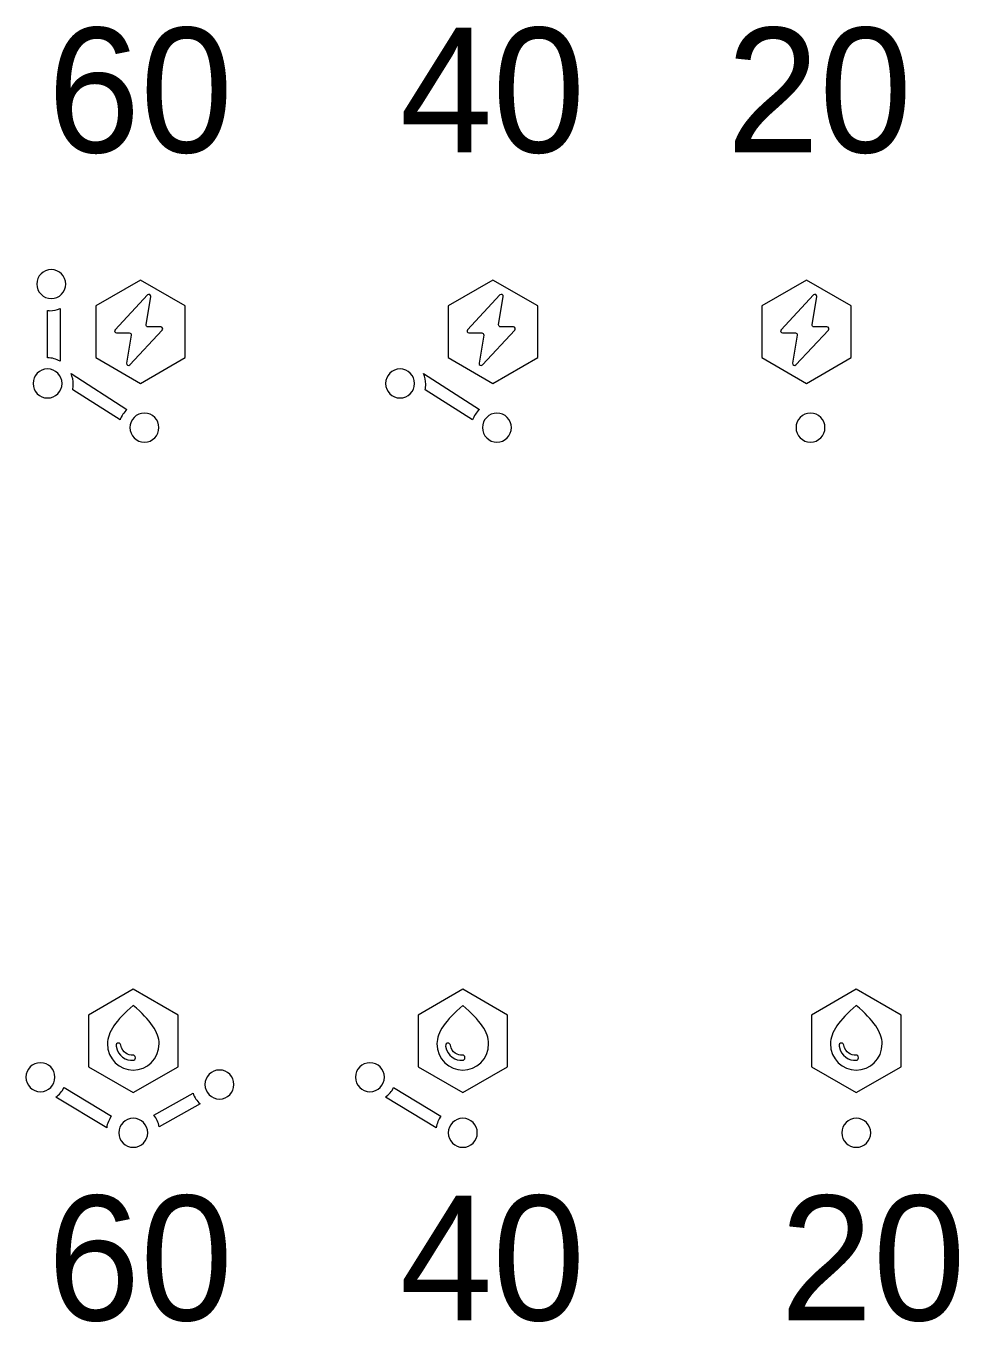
# Model space of a CAD drawing. Header units: millimetres. Extents: x -366 to 289, y -244 to 75.
# Drawn here: x -221.2 to -184.1, y -243.6 to -192.1 of the extents above; entities that cross this region are included whole.
import ezdxf

# ---------------------------------------------------------------- set-up
doc = ezdxf.new("R2010")
doc.units = ezdxf.units.MM
doc.header["$MEASUREMENT"] = 0
doc.layers.add('_U+56FE_U+5C42 1', color=7, linetype='Continuous')

# ---------------------------------------------------------------- blocks, each defined once
blk = doc.blocks.new('block 73')
at = {"layer": '_U+56FE_U+5C42 1', "lineweight": 0}
blk.add_lwpolyline([(-216.891, -230.378), (-218.67, -231.405), (-218.67, -233.461), (-216.891, -234.488), (-215.112, -233.461), (-215.112, -231.405), (-216.891, -230.378)], dxfattribs=at)
for points, knots in [([(-216.891, -233.589), (-217.431, -233.589), (-217.919, -233.176), (-217.919, -232.536), (-217.919, -232.11), (-217.576, -231.605), (-216.891, -231.02), (-216.207, -231.605), (-215.864, -232.11), (-215.864, -232.536), (-215.864, -233.176), (-216.352, -233.589), (-216.891, -233.589)], [0, 0, 0, 0, 1, 1, 1, 2, 2, 2, 3, 3, 3, 4, 4, 4, 4]), ([(-216.806, -233.1), (-216.806, -233.155), (-216.848, -233.2), (-216.899, -233.203), (-217.177, -233.221), (-217.501, -233.053), (-217.575, -232.638), (-217.579, -232.608), (-217.571, -232.578), (-217.553, -232.555), (-217.534, -232.532), (-217.507, -232.519), (-217.479, -232.519), (-217.43, -232.519), (-217.392, -232.555), (-217.382, -232.604), (-217.329, -232.908), (-217.085, -233.012), (-216.909, -232.997), (-216.853, -232.994), (-216.806, -233.041), (-216.806, -233.1)], [0, 0, 0, 0, 1, 1, 1, 2, 2, 2, 3, 3, 3, 4, 4, 4, 5, 5, 5, 6, 6, 6, 7, 7, 7, 7])]:
    blk.add_open_spline(points, degree=3, knots=knots, dxfattribs=at)
blk = doc.blocks.new('block 74')
at = {"layer": '_U+56FE_U+5C42 1', "lineweight": 0}
blk.add_lwpolyline([(-216.891, -230.378), (-218.67, -231.405), (-218.67, -233.461), (-216.891, -234.488), (-215.112, -233.461), (-215.112, -231.405), (-216.891, -230.378)], dxfattribs=at)
for points, knots in [([(-216.891, -233.589), (-217.431, -233.589), (-217.919, -233.176), (-217.919, -232.536), (-217.919, -232.11), (-217.576, -231.605), (-216.891, -231.02), (-216.207, -231.605), (-215.864, -232.11), (-215.864, -232.536), (-215.864, -233.176), (-216.352, -233.589), (-216.891, -233.589)], [0, 0, 0, 0, 1, 1, 1, 2, 2, 2, 3, 3, 3, 4, 4, 4, 4]), ([(-216.806, -233.1), (-216.806, -233.155), (-216.848, -233.2), (-216.899, -233.203), (-217.177, -233.221), (-217.501, -233.053), (-217.575, -232.638), (-217.579, -232.608), (-217.571, -232.578), (-217.553, -232.555), (-217.534, -232.532), (-217.507, -232.519), (-217.479, -232.519), (-217.43, -232.519), (-217.392, -232.555), (-217.382, -232.604), (-217.329, -232.908), (-217.085, -233.012), (-216.909, -232.997), (-216.853, -232.994), (-216.806, -233.041), (-216.806, -233.1)], [0, 0, 0, 0, 1, 1, 1, 2, 2, 2, 3, 3, 3, 4, 4, 4, 5, 5, 5, 6, 6, 6, 7, 7, 7, 7])]:
    blk.add_open_spline(points, degree=3, knots=knots, dxfattribs=at)
blk = doc.blocks.new('block 72')
at = {"layer": '_U+56FE_U+5C42 1'}
for name in ['block 73', 'block 74']:
    blk.add_blockref(name, (0, 0), dxfattribs=at)
blk = doc.blocks.new('block 71')
at = {"layer": '_U+56FE_U+5C42 1'}
blk.add_blockref('block 72', (0, 0), dxfattribs=at)
blk = doc.blocks.new('block 76')
at = {"layer": '_U+56FE_U+5C42 1', "lineweight": 0}
blk.add_open_spline([(-216.806, -233.1), (-216.806, -233.155), (-216.848, -233.2), (-216.899, -233.203), (-217.177, -233.221), (-217.501, -233.053), (-217.575, -232.638), (-217.579, -232.608), (-217.571, -232.578), (-217.553, -232.555), (-217.534, -232.532), (-217.507, -232.519), (-217.479, -232.519), (-217.43, -232.519), (-217.392, -232.555), (-217.382, -232.604), (-217.329, -232.908), (-217.085, -233.012), (-216.909, -232.997), (-216.853, -232.994), (-216.806, -233.041), (-216.806, -233.1)], degree=3, knots=[0, 0, 0, 0, 1, 1, 1, 2, 2, 2, 3, 3, 3, 4, 4, 4, 5, 5, 5, 6, 6, 6, 7, 7, 7, 7], dxfattribs=at)
blk = doc.blocks.new('block 75')
at = {"layer": '_U+56FE_U+5C42 1', "lineweight": 0}
blk.add_open_spline([(-216.806, -233.1), (-216.806, -233.155), (-216.848, -233.2), (-216.899, -233.203), (-217.177, -233.221), (-217.501, -233.053), (-217.575, -232.638), (-217.579, -232.608), (-217.571, -232.578), (-217.553, -232.555), (-217.534, -232.532), (-217.507, -232.519), (-217.479, -232.519), (-217.43, -232.519), (-217.392, -232.555), (-217.382, -232.604), (-217.329, -232.908), (-217.085, -233.012), (-216.909, -232.997), (-216.853, -232.994), (-216.806, -233.041), (-216.806, -233.1)], degree=3, knots=[0, 0, 0, 0, 1, 1, 1, 2, 2, 2, 3, 3, 3, 4, 4, 4, 5, 5, 5, 6, 6, 6, 7, 7, 7, 7], dxfattribs=at)
at = {"layer": '_U+56FE_U+5C42 1'}
blk.add_blockref('block 76', (0, 0), dxfattribs=at)
blk = doc.blocks.new('block 70')
at = {"layer": '_U+56FE_U+5C42 1'}
for name in ['block 71', 'block 75']:
    blk.add_blockref(name, (0, 0), dxfattribs=at)
blk = doc.blocks.new('block 80')
at = {"layer": '_U+56FE_U+5C42 1', "lineweight": 0}
blk.add_lwpolyline([(-203.79, -230.378), (-205.569, -231.405), (-205.569, -233.461), (-203.79, -234.488), (-202.011, -233.461), (-202.011, -231.405), (-203.79, -230.378)], dxfattribs=at)
for points, knots in [([(-203.79, -233.589), (-204.329, -233.589), (-204.817, -233.176), (-204.817, -232.536), (-204.817, -232.11), (-204.475, -231.605), (-203.79, -231.02), (-203.106, -231.605), (-202.763, -232.11), (-202.763, -232.536), (-202.763, -233.176), (-203.251, -233.589), (-203.79, -233.589)], [0, 0, 0, 0, 1, 1, 1, 2, 2, 2, 3, 3, 3, 4, 4, 4, 4]), ([(-203.705, -233.1), (-203.705, -233.155), (-203.746, -233.2), (-203.798, -233.203), (-204.075, -233.221), (-204.399, -233.053), (-204.474, -232.638), (-204.478, -232.608), (-204.47, -232.578), (-204.452, -232.555), (-204.433, -232.532), (-204.406, -232.519), (-204.377, -232.519), (-204.329, -232.519), (-204.29, -232.555), (-204.281, -232.604), (-204.227, -232.908), (-203.984, -233.012), (-203.807, -232.997), (-203.751, -232.994), (-203.705, -233.041), (-203.705, -233.1)], [0, 0, 0, 0, 1, 1, 1, 2, 2, 2, 3, 3, 3, 4, 4, 4, 5, 5, 5, 6, 6, 6, 7, 7, 7, 7])]:
    blk.add_open_spline(points, degree=3, knots=knots, dxfattribs=at)
blk = doc.blocks.new('block 81')
at = {"layer": '_U+56FE_U+5C42 1', "lineweight": 0}
blk.add_lwpolyline([(-203.79, -230.378), (-205.569, -231.405), (-205.569, -233.461), (-203.79, -234.488), (-202.011, -233.461), (-202.011, -231.405), (-203.79, -230.378)], dxfattribs=at)
for points, knots in [([(-203.79, -233.589), (-204.329, -233.589), (-204.817, -233.176), (-204.817, -232.536), (-204.817, -232.11), (-204.475, -231.605), (-203.79, -231.02), (-203.106, -231.605), (-202.763, -232.11), (-202.763, -232.536), (-202.763, -233.176), (-203.251, -233.589), (-203.79, -233.589)], [0, 0, 0, 0, 1, 1, 1, 2, 2, 2, 3, 3, 3, 4, 4, 4, 4]), ([(-203.705, -233.1), (-203.705, -233.155), (-203.746, -233.2), (-203.798, -233.203), (-204.075, -233.221), (-204.399, -233.053), (-204.474, -232.638), (-204.478, -232.608), (-204.47, -232.578), (-204.452, -232.555), (-204.433, -232.532), (-204.406, -232.519), (-204.377, -232.519), (-204.329, -232.519), (-204.29, -232.555), (-204.281, -232.604), (-204.227, -232.908), (-203.984, -233.012), (-203.807, -232.997), (-203.751, -232.994), (-203.705, -233.041), (-203.705, -233.1)], [0, 0, 0, 0, 1, 1, 1, 2, 2, 2, 3, 3, 3, 4, 4, 4, 5, 5, 5, 6, 6, 6, 7, 7, 7, 7])]:
    blk.add_open_spline(points, degree=3, knots=knots, dxfattribs=at)
blk = doc.blocks.new('block 79')
at = {"layer": '_U+56FE_U+5C42 1'}
for name in ['block 80', 'block 81']:
    blk.add_blockref(name, (0, 0), dxfattribs=at)
blk = doc.blocks.new('block 78')
at = {"layer": '_U+56FE_U+5C42 1'}
blk.add_blockref('block 79', (0, 0), dxfattribs=at)
blk = doc.blocks.new('block 83')
at = {"layer": '_U+56FE_U+5C42 1', "lineweight": 0}
blk.add_open_spline([(-203.705, -233.1), (-203.705, -233.155), (-203.746, -233.2), (-203.798, -233.203), (-204.075, -233.221), (-204.399, -233.053), (-204.474, -232.638), (-204.478, -232.608), (-204.47, -232.578), (-204.452, -232.555), (-204.433, -232.532), (-204.406, -232.519), (-204.377, -232.519), (-204.329, -232.519), (-204.29, -232.555), (-204.281, -232.604), (-204.227, -232.908), (-203.984, -233.012), (-203.807, -232.997), (-203.751, -232.994), (-203.705, -233.041), (-203.705, -233.1)], degree=3, knots=[0, 0, 0, 0, 1, 1, 1, 2, 2, 2, 3, 3, 3, 4, 4, 4, 5, 5, 5, 6, 6, 6, 7, 7, 7, 7], dxfattribs=at)
blk = doc.blocks.new('block 82')
at = {"layer": '_U+56FE_U+5C42 1', "lineweight": 0}
blk.add_open_spline([(-203.705, -233.1), (-203.705, -233.155), (-203.746, -233.2), (-203.798, -233.203), (-204.075, -233.221), (-204.399, -233.053), (-204.474, -232.638), (-204.478, -232.608), (-204.47, -232.578), (-204.452, -232.555), (-204.433, -232.532), (-204.406, -232.519), (-204.377, -232.519), (-204.329, -232.519), (-204.29, -232.555), (-204.281, -232.604), (-204.227, -232.908), (-203.984, -233.012), (-203.807, -232.997), (-203.751, -232.994), (-203.705, -233.041), (-203.705, -233.1)], degree=3, knots=[0, 0, 0, 0, 1, 1, 1, 2, 2, 2, 3, 3, 3, 4, 4, 4, 5, 5, 5, 6, 6, 6, 7, 7, 7, 7], dxfattribs=at)
at = {"layer": '_U+56FE_U+5C42 1'}
blk.add_blockref('block 83', (0, 0), dxfattribs=at)
blk = doc.blocks.new('block 77')
at = {"layer": '_U+56FE_U+5C42 1'}
for name in ['block 78', 'block 82']:
    blk.add_blockref(name, (0, 0), dxfattribs=at)
blk = doc.blocks.new('block 87')
at = {"layer": '_U+56FE_U+5C42 1', "lineweight": 0}
blk.add_lwpolyline([(-188.146, -230.378), (-189.925, -231.405), (-189.925, -233.461), (-188.146, -234.488), (-186.367, -233.461), (-186.367, -231.405), (-188.146, -230.378)], dxfattribs=at)
for points, knots in [([(-188.146, -233.589), (-188.686, -233.589), (-189.174, -233.176), (-189.174, -232.536), (-189.174, -232.11), (-188.831, -231.605), (-188.146, -231.02), (-187.462, -231.605), (-187.119, -232.11), (-187.119, -232.536), (-187.119, -233.176), (-187.607, -233.589), (-188.146, -233.589)], [0, 0, 0, 0, 1, 1, 1, 2, 2, 2, 3, 3, 3, 4, 4, 4, 4]), ([(-188.061, -233.1), (-188.061, -233.155), (-188.102, -233.2), (-188.154, -233.203), (-188.432, -233.221), (-188.756, -233.053), (-188.83, -232.638), (-188.834, -232.608), (-188.826, -232.578), (-188.808, -232.555), (-188.789, -232.532), (-188.762, -232.519), (-188.734, -232.519), (-188.685, -232.519), (-188.646, -232.555), (-188.637, -232.604), (-188.584, -232.908), (-188.34, -233.012), (-188.164, -232.997), (-188.108, -232.994), (-188.061, -233.041), (-188.061, -233.1)], [0, 0, 0, 0, 1, 1, 1, 2, 2, 2, 3, 3, 3, 4, 4, 4, 5, 5, 5, 6, 6, 6, 7, 7, 7, 7])]:
    blk.add_open_spline(points, degree=3, knots=knots, dxfattribs=at)
blk = doc.blocks.new('block 88')
at = {"layer": '_U+56FE_U+5C42 1', "lineweight": 0}
blk.add_lwpolyline([(-188.146, -230.378), (-189.925, -231.405), (-189.925, -233.461), (-188.146, -234.488), (-186.367, -233.461), (-186.367, -231.405), (-188.146, -230.378)], dxfattribs=at)
for points, knots in [([(-188.146, -233.589), (-188.686, -233.589), (-189.174, -233.176), (-189.174, -232.536), (-189.174, -232.11), (-188.831, -231.605), (-188.146, -231.02), (-187.462, -231.605), (-187.119, -232.11), (-187.119, -232.536), (-187.119, -233.176), (-187.607, -233.589), (-188.146, -233.589)], [0, 0, 0, 0, 1, 1, 1, 2, 2, 2, 3, 3, 3, 4, 4, 4, 4]), ([(-188.061, -233.1), (-188.061, -233.155), (-188.102, -233.2), (-188.154, -233.203), (-188.432, -233.221), (-188.756, -233.053), (-188.83, -232.638), (-188.834, -232.608), (-188.826, -232.578), (-188.808, -232.555), (-188.789, -232.532), (-188.762, -232.519), (-188.734, -232.519), (-188.685, -232.519), (-188.646, -232.555), (-188.637, -232.604), (-188.584, -232.908), (-188.34, -233.012), (-188.164, -232.997), (-188.108, -232.994), (-188.061, -233.041), (-188.061, -233.1)], [0, 0, 0, 0, 1, 1, 1, 2, 2, 2, 3, 3, 3, 4, 4, 4, 5, 5, 5, 6, 6, 6, 7, 7, 7, 7])]:
    blk.add_open_spline(points, degree=3, knots=knots, dxfattribs=at)
blk = doc.blocks.new('block 86')
at = {"layer": '_U+56FE_U+5C42 1'}
for name in ['block 87', 'block 88']:
    blk.add_blockref(name, (0, 0), dxfattribs=at)
blk = doc.blocks.new('block 85')
at = {"layer": '_U+56FE_U+5C42 1'}
blk.add_blockref('block 86', (0, 0), dxfattribs=at)
blk = doc.blocks.new('block 90')
at = {"layer": '_U+56FE_U+5C42 1', "lineweight": 0}
blk.add_open_spline([(-188.061, -233.1), (-188.061, -233.155), (-188.102, -233.2), (-188.154, -233.203), (-188.432, -233.221), (-188.756, -233.053), (-188.83, -232.638), (-188.834, -232.608), (-188.826, -232.578), (-188.808, -232.555), (-188.789, -232.532), (-188.762, -232.519), (-188.734, -232.519), (-188.685, -232.519), (-188.646, -232.555), (-188.637, -232.604), (-188.584, -232.908), (-188.34, -233.012), (-188.164, -232.997), (-188.108, -232.994), (-188.061, -233.041), (-188.061, -233.1)], degree=3, knots=[0, 0, 0, 0, 1, 1, 1, 2, 2, 2, 3, 3, 3, 4, 4, 4, 5, 5, 5, 6, 6, 6, 7, 7, 7, 7], dxfattribs=at)
blk = doc.blocks.new('block 89')
at = {"layer": '_U+56FE_U+5C42 1', "lineweight": 0}
blk.add_open_spline([(-188.061, -233.1), (-188.061, -233.155), (-188.102, -233.2), (-188.154, -233.203), (-188.432, -233.221), (-188.756, -233.053), (-188.83, -232.638), (-188.834, -232.608), (-188.826, -232.578), (-188.808, -232.555), (-188.789, -232.532), (-188.762, -232.519), (-188.734, -232.519), (-188.685, -232.519), (-188.646, -232.555), (-188.637, -232.604), (-188.584, -232.908), (-188.34, -233.012), (-188.164, -232.997), (-188.108, -232.994), (-188.061, -233.041), (-188.061, -233.1)], degree=3, knots=[0, 0, 0, 0, 1, 1, 1, 2, 2, 2, 3, 3, 3, 4, 4, 4, 5, 5, 5, 6, 6, 6, 7, 7, 7, 7], dxfattribs=at)
at = {"layer": '_U+56FE_U+5C42 1'}
blk.add_blockref('block 90', (0, 0), dxfattribs=at)
blk = doc.blocks.new('block 84')
at = {"layer": '_U+56FE_U+5C42 1'}
for name in ['block 85', 'block 89']:
    blk.add_blockref(name, (0, 0), dxfattribs=at)
blk = doc.blocks.new('block 113')
at = {"layer": '_U+56FE_U+5C42 1', "lineweight": 0}
blk.add_lwpolyline([(-216.606, -202.186), (-218.386, -203.214), (-218.386, -205.269), (-216.606, -206.296), (-214.827, -205.269), (-214.827, -203.214), (-216.606, -202.186)], dxfattribs=at)
blk.add_open_spline([(-215.739, -204.175), (-215.739, -204.175), (-217.028, -205.556), (-217.028, -205.556), (-217.078, -205.611), (-217.169, -205.566), (-217.157, -205.493), (-217.157, -205.493), (-216.975, -204.374), (-216.975, -204.374), (-216.967, -204.329), (-217.002, -204.287), (-217.049, -204.287), (-217.049, -204.287), (-217.56, -204.287), (-217.56, -204.287), (-217.626, -204.287), (-217.66, -204.208), (-217.615, -204.16), (-217.615, -204.16), (-216.326, -202.779), (-216.326, -202.779), (-216.276, -202.725), (-216.185, -202.769), (-216.197, -202.842), (-216.197, -202.842), (-216.38, -203.961), (-216.38, -203.961), (-216.387, -204.006), (-216.352, -204.048), (-216.306, -204.048), (-216.306, -204.048), (-215.794, -204.048), (-215.794, -204.048), (-215.728, -204.048), (-215.694, -204.127), (-215.739, -204.175)], degree=3, knots=[0, 0, 0, 0, 1, 1, 1, 2, 2, 2, 3, 3, 3, 4, 4, 4, 5, 5, 5, 6, 6, 6, 7, 7, 7, 8, 8, 8, 9, 9, 9, 10, 10, 10, 11, 11, 11, 12, 12, 12, 12], dxfattribs=at)
blk = doc.blocks.new('block 115')
at = {"layer": '_U+56FE_U+5C42 1', "lineweight": 0}
blk.add_lwpolyline([(-216.606, -202.186), (-218.386, -203.214), (-218.386, -205.269), (-216.606, -206.296), (-214.827, -205.269), (-214.827, -203.214), (-216.606, -202.186)], dxfattribs=at)
blk.add_open_spline([(-215.739, -204.175), (-215.739, -204.175), (-217.028, -205.556), (-217.028, -205.556), (-217.078, -205.611), (-217.169, -205.566), (-217.157, -205.493), (-217.157, -205.493), (-216.975, -204.374), (-216.975, -204.374), (-216.967, -204.329), (-217.002, -204.287), (-217.049, -204.287), (-217.049, -204.287), (-217.56, -204.287), (-217.56, -204.287), (-217.626, -204.287), (-217.66, -204.208), (-217.615, -204.16), (-217.615, -204.16), (-216.326, -202.779), (-216.326, -202.779), (-216.276, -202.725), (-216.185, -202.769), (-216.197, -202.842), (-216.197, -202.842), (-216.38, -203.961), (-216.38, -203.961), (-216.387, -204.006), (-216.352, -204.048), (-216.306, -204.048), (-216.306, -204.048), (-215.794, -204.048), (-215.794, -204.048), (-215.728, -204.048), (-215.694, -204.127), (-215.739, -204.175)], degree=3, knots=[0, 0, 0, 0, 1, 1, 1, 2, 2, 2, 3, 3, 3, 4, 4, 4, 5, 5, 5, 6, 6, 6, 7, 7, 7, 8, 8, 8, 9, 9, 9, 10, 10, 10, 11, 11, 11, 12, 12, 12, 12], dxfattribs=at)
blk = doc.blocks.new('block 114')
at = {"layer": '_U+56FE_U+5C42 1'}
blk.add_blockref('block 115', (0, 0), dxfattribs=at)
blk = doc.blocks.new('block 112')
at = {"layer": '_U+56FE_U+5C42 1'}
for name in ['block 113', 'block 114']:
    blk.add_blockref(name, (0, 0), dxfattribs=at)
blk = doc.blocks.new('block 111')
at = {"layer": '_U+56FE_U+5C42 1'}
blk.add_blockref('block 112', (0, 0), dxfattribs=at)
blk = doc.blocks.new('block 110')
at = {"layer": '_U+56FE_U+5C42 1'}
blk.add_blockref('block 111', (0, 0), dxfattribs=at)
blk = doc.blocks.new('block 119')
at = {"layer": '_U+56FE_U+5C42 1', "lineweight": 0}
blk.add_lwpolyline([(-202.592, -202.186), (-204.371, -203.214), (-204.371, -205.269), (-202.592, -206.296), (-200.813, -205.269), (-200.813, -203.214), (-202.592, -202.186)], dxfattribs=at)
blk.add_open_spline([(-201.724, -204.175), (-201.724, -204.175), (-203.013, -205.556), (-203.013, -205.556), (-203.064, -205.611), (-203.154, -205.566), (-203.142, -205.493), (-203.142, -205.493), (-202.96, -204.374), (-202.96, -204.374), (-202.953, -204.329), (-202.988, -204.287), (-203.034, -204.287), (-203.034, -204.287), (-203.546, -204.287), (-203.546, -204.287), (-203.612, -204.287), (-203.645, -204.208), (-203.601, -204.16), (-203.601, -204.16), (-202.312, -202.779), (-202.312, -202.779), (-202.261, -202.725), (-202.171, -202.769), (-202.183, -202.842), (-202.183, -202.842), (-202.365, -203.961), (-202.365, -203.961), (-202.373, -204.006), (-202.338, -204.048), (-202.291, -204.048), (-202.291, -204.048), (-201.779, -204.048), (-201.779, -204.048), (-201.714, -204.048), (-201.679, -204.127), (-201.724, -204.175)], degree=3, knots=[0, 0, 0, 0, 1, 1, 1, 2, 2, 2, 3, 3, 3, 4, 4, 4, 5, 5, 5, 6, 6, 6, 7, 7, 7, 8, 8, 8, 9, 9, 9, 10, 10, 10, 11, 11, 11, 12, 12, 12, 12], dxfattribs=at)
blk = doc.blocks.new('block 121')
at = {"layer": '_U+56FE_U+5C42 1', "lineweight": 0}
blk.add_lwpolyline([(-202.592, -202.186), (-204.371, -203.214), (-204.371, -205.269), (-202.592, -206.296), (-200.813, -205.269), (-200.813, -203.214), (-202.592, -202.186)], dxfattribs=at)
blk.add_open_spline([(-201.724, -204.175), (-201.724, -204.175), (-203.013, -205.556), (-203.013, -205.556), (-203.064, -205.611), (-203.154, -205.566), (-203.142, -205.493), (-203.142, -205.493), (-202.96, -204.374), (-202.96, -204.374), (-202.953, -204.329), (-202.988, -204.287), (-203.034, -204.287), (-203.034, -204.287), (-203.546, -204.287), (-203.546, -204.287), (-203.612, -204.287), (-203.645, -204.208), (-203.601, -204.16), (-203.601, -204.16), (-202.312, -202.779), (-202.312, -202.779), (-202.261, -202.725), (-202.171, -202.769), (-202.183, -202.842), (-202.183, -202.842), (-202.365, -203.961), (-202.365, -203.961), (-202.373, -204.006), (-202.338, -204.048), (-202.291, -204.048), (-202.291, -204.048), (-201.779, -204.048), (-201.779, -204.048), (-201.714, -204.048), (-201.679, -204.127), (-201.724, -204.175)], degree=3, knots=[0, 0, 0, 0, 1, 1, 1, 2, 2, 2, 3, 3, 3, 4, 4, 4, 5, 5, 5, 6, 6, 6, 7, 7, 7, 8, 8, 8, 9, 9, 9, 10, 10, 10, 11, 11, 11, 12, 12, 12, 12], dxfattribs=at)
blk = doc.blocks.new('block 120')
at = {"layer": '_U+56FE_U+5C42 1'}
blk.add_blockref('block 121', (0, 0), dxfattribs=at)
blk = doc.blocks.new('block 118')
at = {"layer": '_U+56FE_U+5C42 1'}
for name in ['block 119', 'block 120']:
    blk.add_blockref(name, (0, 0), dxfattribs=at)
blk = doc.blocks.new('block 117')
at = {"layer": '_U+56FE_U+5C42 1'}
blk.add_blockref('block 118', (0, 0), dxfattribs=at)
blk = doc.blocks.new('block 116')
at = {"layer": '_U+56FE_U+5C42 1'}
blk.add_blockref('block 117', (0, 0), dxfattribs=at)
blk = doc.blocks.new('block 125')
at = {"layer": '_U+56FE_U+5C42 1', "lineweight": 0}
blk.add_lwpolyline([(-190.125, -202.186), (-191.904, -203.214), (-191.904, -205.269), (-190.125, -206.296), (-188.346, -205.269), (-188.346, -203.214), (-190.125, -202.186)], dxfattribs=at)
blk.add_open_spline([(-189.257, -204.175), (-189.257, -204.175), (-190.546, -205.556), (-190.546, -205.556), (-190.597, -205.611), (-190.687, -205.566), (-190.676, -205.493), (-190.676, -205.493), (-190.493, -204.374), (-190.493, -204.374), (-190.486, -204.329), (-190.521, -204.287), (-190.567, -204.287), (-190.567, -204.287), (-191.079, -204.287), (-191.079, -204.287), (-191.145, -204.287), (-191.178, -204.208), (-191.134, -204.16), (-191.134, -204.16), (-189.845, -202.779), (-189.845, -202.779), (-189.794, -202.725), (-189.704, -202.769), (-189.716, -202.842), (-189.716, -202.842), (-189.898, -203.961), (-189.898, -203.961), (-189.906, -204.006), (-189.871, -204.048), (-189.824, -204.048), (-189.824, -204.048), (-189.312, -204.048), (-189.312, -204.048), (-189.247, -204.048), (-189.212, -204.127), (-189.257, -204.175)], degree=3, knots=[0, 0, 0, 0, 1, 1, 1, 2, 2, 2, 3, 3, 3, 4, 4, 4, 5, 5, 5, 6, 6, 6, 7, 7, 7, 8, 8, 8, 9, 9, 9, 10, 10, 10, 11, 11, 11, 12, 12, 12, 12], dxfattribs=at)
blk = doc.blocks.new('block 127')
at = {"layer": '_U+56FE_U+5C42 1', "lineweight": 0}
blk.add_lwpolyline([(-190.125, -202.186), (-191.904, -203.214), (-191.904, -205.269), (-190.125, -206.296), (-188.346, -205.269), (-188.346, -203.214), (-190.125, -202.186)], dxfattribs=at)
blk.add_open_spline([(-189.257, -204.175), (-189.257, -204.175), (-190.546, -205.556), (-190.546, -205.556), (-190.597, -205.611), (-190.687, -205.566), (-190.676, -205.493), (-190.676, -205.493), (-190.493, -204.374), (-190.493, -204.374), (-190.486, -204.329), (-190.521, -204.287), (-190.567, -204.287), (-190.567, -204.287), (-191.079, -204.287), (-191.079, -204.287), (-191.145, -204.287), (-191.178, -204.208), (-191.134, -204.16), (-191.134, -204.16), (-189.845, -202.779), (-189.845, -202.779), (-189.794, -202.725), (-189.704, -202.769), (-189.716, -202.842), (-189.716, -202.842), (-189.898, -203.961), (-189.898, -203.961), (-189.906, -204.006), (-189.871, -204.048), (-189.824, -204.048), (-189.824, -204.048), (-189.312, -204.048), (-189.312, -204.048), (-189.247, -204.048), (-189.212, -204.127), (-189.257, -204.175)], degree=3, knots=[0, 0, 0, 0, 1, 1, 1, 2, 2, 2, 3, 3, 3, 4, 4, 4, 5, 5, 5, 6, 6, 6, 7, 7, 7, 8, 8, 8, 9, 9, 9, 10, 10, 10, 11, 11, 11, 12, 12, 12, 12], dxfattribs=at)
blk = doc.blocks.new('block 126')
at = {"layer": '_U+56FE_U+5C42 1'}
blk.add_blockref('block 127', (0, 0), dxfattribs=at)
blk = doc.blocks.new('block 124')
at = {"layer": '_U+56FE_U+5C42 1'}
for name in ['block 125', 'block 126']:
    blk.add_blockref(name, (0, 0), dxfattribs=at)
blk = doc.blocks.new('block 123')
at = {"layer": '_U+56FE_U+5C42 1'}
blk.add_blockref('block 124', (0, 0), dxfattribs=at)
blk = doc.blocks.new('block 122')
at = {"layer": '_U+56FE_U+5C42 1'}
blk.add_blockref('block 123', (0, 0), dxfattribs=at)

msp = doc.modelspace()

# ---------------------------------------------------------------- linework, layer by layer
at = {"layer": '_U+56FE_U+5C42 1', "lineweight": 0}
for points, knots in [([(-220.152, -201.768), (-219.834, -201.768), (-219.576, -202.026), (-219.576, -202.344), (-219.576, -202.662), (-219.834, -202.92), (-220.152, -202.92), (-220.47, -202.92), (-220.728, -202.662), (-220.728, -202.344), (-220.728, -202.026), (-220.47, -201.768), (-220.152, -201.768)], [0, 0, 0, 0, 1, 1, 1, 2, 2, 2, 3, 3, 3, 4, 4, 4, 4]), ([(-220.209, -203.403), (-220.24, -203.403), (-220.269, -203.403), (-220.3, -203.396), (-220.3, -203.396), (-220.3, -205.273), (-220.3, -205.273), (-220.12, -205.277), (-219.951, -205.33), (-219.803, -205.414), (-219.803, -205.414), (-219.803, -203.319), (-219.803, -203.319), (-219.926, -203.375), (-220.064, -203.403), (-220.209, -203.403)], [0, 0, 0, 0, 1, 1, 1, 2, 2, 2, 3, 3, 3, 4, 4, 4, 5, 5, 5, 5]), ([(-220.3, -205.72), (-219.982, -205.72), (-219.724, -205.978), (-219.724, -206.296), (-219.724, -206.615), (-219.982, -206.873), (-220.3, -206.873), (-220.618, -206.873), (-220.876, -206.615), (-220.876, -206.296), (-220.876, -205.978), (-220.618, -205.72), (-220.3, -205.72)], [0, 0, 0, 0, 1, 1, 1, 2, 2, 2, 3, 3, 3, 4, 4, 4, 4]), ([(-219.365, -205.905), (-219.309, -206.035), (-219.277, -206.176), (-219.277, -206.328), (-219.277, -206.402), (-219.284, -206.473), (-219.298, -206.543), (-219.298, -206.543), (-217.418, -207.746), (-217.418, -207.746), (-217.362, -207.587), (-217.266, -207.446), (-217.143, -207.333), (-217.143, -207.333), (-219.365, -205.905), (-219.365, -205.905)], [0, 0, 0, 0, 1, 1, 1, 2, 2, 2, 3, 3, 3, 4, 4, 4, 5, 5, 5, 5]), ([(-206.286, -205.72), (-205.968, -205.72), (-205.71, -205.978), (-205.71, -206.296), (-205.71, -206.615), (-205.968, -206.873), (-206.286, -206.873), (-206.604, -206.873), (-206.862, -206.615), (-206.862, -206.296), (-206.862, -205.978), (-206.604, -205.72), (-206.286, -205.72)], [0, 0, 0, 0, 1, 1, 1, 2, 2, 2, 3, 3, 3, 4, 4, 4, 4]), ([(-205.351, -205.905), (-205.295, -206.035), (-205.263, -206.176), (-205.263, -206.328), (-205.263, -206.402), (-205.27, -206.473), (-205.284, -206.543), (-205.284, -206.543), (-203.404, -207.746), (-203.404, -207.746), (-203.347, -207.587), (-203.252, -207.446), (-203.129, -207.333), (-203.129, -207.333), (-205.351, -205.905), (-205.351, -205.905)], [0, 0, 0, 0, 1, 1, 1, 2, 2, 2, 3, 3, 3, 4, 4, 4, 5, 5, 5, 5]), ([(-216.448, -207.476), (-216.13, -207.476), (-215.872, -207.734), (-215.872, -208.052), (-215.872, -208.371), (-216.13, -208.629), (-216.448, -208.629), (-216.767, -208.629), (-217.025, -208.371), (-217.025, -208.052), (-217.025, -207.734), (-216.767, -207.476), (-216.448, -207.476)], [0, 0, 0, 0, 1, 1, 1, 2, 2, 2, 3, 3, 3, 4, 4, 4, 4]), ([(-202.434, -207.476), (-202.116, -207.476), (-201.858, -207.734), (-201.858, -208.052), (-201.858, -208.371), (-202.116, -208.629), (-202.434, -208.629), (-202.752, -208.629), (-203.01, -208.371), (-203.01, -208.052), (-203.01, -207.734), (-202.752, -207.476), (-202.434, -207.476)], [0, 0, 0, 0, 1, 1, 1, 2, 2, 2, 3, 3, 3, 4, 4, 4, 4]), ([(-189.967, -207.476), (-189.649, -207.476), (-189.391, -207.734), (-189.391, -208.052), (-189.391, -208.371), (-189.649, -208.629), (-189.967, -208.629), (-190.285, -208.629), (-190.543, -208.371), (-190.543, -208.052), (-190.543, -207.734), (-190.285, -207.476), (-189.967, -207.476)], [0, 0, 0, 0, 1, 1, 1, 2, 2, 2, 3, 3, 3, 4, 4, 4, 4]), ([(-220.583, -233.299), (-220.265, -233.299), (-220.007, -233.557), (-220.007, -233.875), (-220.007, -234.194), (-220.265, -234.452), (-220.583, -234.452), (-220.902, -234.452), (-221.16, -234.194), (-221.16, -233.875), (-221.16, -233.557), (-220.902, -233.299), (-220.583, -233.299)], [0, 0, 0, 0, 1, 1, 1, 2, 2, 2, 3, 3, 3, 4, 4, 4, 4]), ([(-207.482, -233.299), (-207.164, -233.299), (-206.906, -233.557), (-206.906, -233.875), (-206.906, -234.194), (-207.164, -234.452), (-207.482, -234.452), (-207.8, -234.452), (-208.058, -234.194), (-208.058, -233.875), (-208.058, -233.557), (-207.8, -233.299), (-207.482, -233.299)], [0, 0, 0, 0, 1, 1, 1, 2, 2, 2, 3, 3, 3, 4, 4, 4, 4]), ([(-213.466, -233.589), (-213.147, -233.589), (-212.889, -233.847), (-212.889, -234.166), (-212.889, -234.484), (-213.147, -234.742), (-213.466, -234.742), (-213.784, -234.742), (-214.042, -234.484), (-214.042, -234.166), (-214.042, -233.847), (-213.784, -233.589), (-213.466, -233.589)], [0, 0, 0, 0, 1, 1, 1, 2, 2, 2, 3, 3, 3, 4, 4, 4, 4]), ([(-219.643, -234.286), (-219.717, -234.441), (-219.833, -234.572), (-219.971, -234.671), (-219.971, -234.671), (-217.949, -235.888), (-217.949, -235.888), (-217.925, -235.715), (-217.858, -235.552), (-217.759, -235.418), (-217.759, -235.418), (-219.643, -234.286), (-219.643, -234.286)], [0, 0, 0, 0, 1, 1, 1, 2, 2, 2, 3, 3, 3, 4, 4, 4, 4]), ([(-206.541, -234.286), (-206.616, -234.441), (-206.732, -234.572), (-206.87, -234.671), (-206.87, -234.671), (-204.848, -235.888), (-204.848, -235.888), (-204.823, -235.715), (-204.756, -235.552), (-204.658, -235.418), (-204.658, -235.418), (-206.541, -234.286), (-206.541, -234.286)], [0, 0, 0, 0, 1, 1, 1, 2, 2, 2, 3, 3, 3, 4, 4, 4, 4]), ([(-214.517, -234.515), (-214.517, -234.515), (-216.073, -235.387), (-216.073, -235.387), (-215.967, -235.517), (-215.893, -235.672), (-215.865, -235.845), (-215.865, -235.845), (-214.235, -234.932), (-214.235, -234.932), (-214.362, -234.819), (-214.457, -234.678), (-214.517, -234.515)], [0, 0, 0, 0, 1, 1, 1, 2, 2, 2, 3, 3, 3, 4, 4, 4, 4]), ([(-216.891, -235.509), (-216.573, -235.509), (-216.315, -235.767), (-216.315, -236.085), (-216.315, -236.404), (-216.573, -236.662), (-216.891, -236.662), (-217.21, -236.662), (-217.468, -236.404), (-217.468, -236.085), (-217.468, -235.767), (-217.21, -235.509), (-216.891, -235.509)], [0, 0, 0, 0, 1, 1, 1, 2, 2, 2, 3, 3, 3, 4, 4, 4, 4]), ([(-203.79, -235.509), (-203.472, -235.509), (-203.214, -235.767), (-203.214, -236.085), (-203.214, -236.404), (-203.472, -236.662), (-203.79, -236.662), (-204.108, -236.662), (-204.366, -236.404), (-204.366, -236.085), (-204.366, -235.767), (-204.108, -235.509), (-203.79, -235.509)], [0, 0, 0, 0, 1, 1, 1, 2, 2, 2, 3, 3, 3, 4, 4, 4, 4]), ([(-188.146, -235.509), (-187.828, -235.509), (-187.57, -235.767), (-187.57, -236.085), (-187.57, -236.404), (-187.828, -236.662), (-188.146, -236.662), (-188.464, -236.662), (-188.722, -236.404), (-188.722, -236.085), (-188.722, -235.767), (-188.464, -235.509), (-188.146, -235.509)], [0, 0, 0, 0, 1, 1, 1, 2, 2, 2, 3, 3, 3, 4, 4, 4, 4])]:
    msp.add_open_spline(points, degree=3, knots=knots, dxfattribs=at)

# ---------------------------------------------------------------- block references
at = {"layer": '_U+56FE_U+5C42 1'}
for name in ['block 110', 'block 116', 'block 122', 'block 70', 'block 77', 'block 84']:
    msp.add_blockref(name, (0, 0), dxfattribs=at)

# ---------------------------------------------------------------- texts
at = {"layer": '_U+56FE_U+5C42 1', "color": 4, "true_color": 0x22f5ff, "char_height": 4.956, "attachment_point": 7}
for s, insert in [('\\fAcadEref|b0|i0|c0|p34;\\W1;60', (-220.3, -197.183)), ('\\fAcadEref|b0|i0|c0|p34;\\W1;40', (-206.299, -197.183)), ('\\fAcadEref|b0|i0|c0|p34;\\W1;20', (-193.305, -197.183))]:
    msp.add_mtext(s, dxfattribs=dict(at, insert=insert))
at = {"layer": '_U+56FE_U+5C42 1', "color": 211, "true_color": 0xff64fb, "char_height": 4.956, "attachment_point": 7}
for s, insert in [('\\fAcadEref|b0|i0|c0|p34;\\W1;60', (-220.3, -243.61)), ('\\fAcadEref|b0|i0|c0|p34;\\W1;40', (-206.299, -243.61)), ('\\fAcadEref|b0|i0|c0|p34;\\W1;20', (-191.173, -243.61))]:
    msp.add_mtext(s, dxfattribs=dict(at, insert=insert))

doc.saveas('drawing.dxf')
